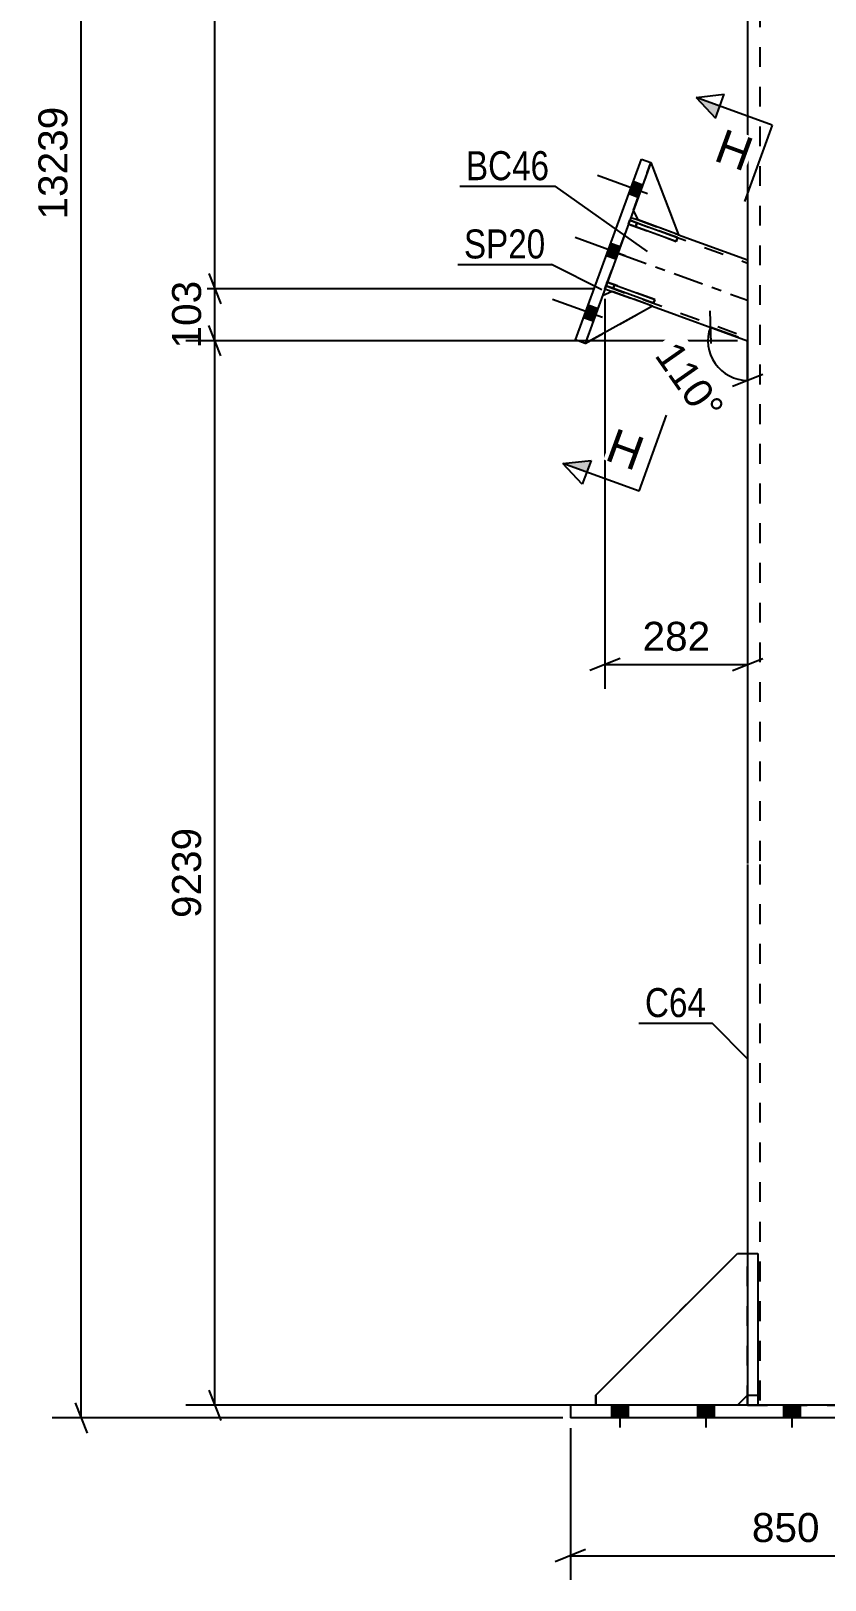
# Model space of a CAD drawing. Header units: millimetres. Extents: x 0 to 841, y 0 to 594.
# Drawn here: x 285.4 to 363.9, y 281.7 to 434.7 of the extents above; entities that cross this region are included whole.
import ezdxf

# ---------------------------------------------------------------- set-up
doc = ezdxf.new("R2010")
doc.units = ezdxf.units.MM
doc.linetypes.add('DXK_LINE_DOT2', pattern=[3.9198, 1.9599, -1.9599])
doc.linetypes.add('DXK_LINE_DOT3', pattern=[5.9187, 2.979, -0.9799, 0.9799, -0.9799])
doc.styles.add('Arial', font='ARIAL.TTF', dxfattribs={"height": 0.2})
doc.styles.add('Arial Narrow', font='ARIALN.TTF', dxfattribs={"height": 0.2})

# ---------------------------------------------------------------- blocks, each defined once
blk = doc.blocks.new('Part-284856622-5185 - 5065')
at = {"color": 7, "linetype": 'DXK_LINE_DOT2'}
for p, q in [((341.23, 299.94), (355.23, 313.94)), ((355.23, 313.94), (356.23, 313.94)), ((356.23, 313.94), (356.23, 299.94)), ((341.23, 298.94), (341.23, 299.94)), ((356.23, 299.94), (355.23, 298.94)), ((355.23, 298.94), (341.23, 298.94))]:
    blk.add_line(p, q, dxfattribs=at)
blk = doc.blocks.new('Bolt-284856622-5283 - 5065')
at = {"linetype": 'Continuous'}
for points in [[(342.81, 297.69), (344.46, 297.69), (344.46, 298.94), (342.81, 298.94)], [(342.81, 297.69), (344.46, 297.69), (344.46, 298.94), (342.81, 298.94)], [(342.81, 297.69), (344.46, 297.69), (344.46, 298.94), (342.81, 298.94)], [(342.81, 297.69), (344.46, 297.69), (344.46, 298.94), (342.81, 298.94)], [(342.81, 297.69), (344.46, 297.69), (344.46, 298.94), (342.81, 298.94)], [(342.81, 297.69), (344.46, 297.69), (344.46, 298.94), (342.81, 298.94)], [(342.81, 297.69), (344.46, 297.69), (344.46, 298.94), (342.81, 298.94)], [(342.81, 297.69), (344.46, 297.69), (344.46, 298.94), (342.81, 298.94)], [(351.31, 297.69), (352.96, 297.69), (352.96, 298.94), (351.31, 298.94)], [(351.31, 297.69), (352.96, 297.69), (352.96, 298.94), (351.31, 298.94)], [(351.31, 297.69), (352.96, 297.69), (352.96, 298.94), (351.31, 298.94)], [(351.31, 297.69), (352.96, 297.69), (352.96, 298.94), (351.31, 298.94)], [(351.31, 297.69), (352.96, 297.69), (352.96, 298.94), (351.31, 298.94)], [(351.31, 297.69), (352.96, 297.69), (352.96, 298.94), (351.31, 298.94)], [(351.31, 297.69), (352.96, 297.69), (352.96, 298.94), (351.31, 298.94)], [(351.31, 297.69), (352.96, 297.69), (352.96, 298.94), (351.31, 298.94)], [(359.81, 297.69), (361.46, 297.69), (361.46, 298.94), (359.81, 298.94)], [(359.81, 297.69), (361.46, 297.69), (361.46, 298.94), (359.81, 298.94)], [(359.81, 297.69), (361.46, 297.69), (361.46, 298.94), (359.81, 298.94)], [(359.81, 297.69), (361.46, 297.69), (361.46, 298.94), (359.81, 298.94)], [(372.91, 297.69), (374.56, 297.69), (374.56, 298.94), (372.91, 298.94)], [(372.91, 297.69), (374.56, 297.69), (374.56, 298.94), (372.91, 298.94)], [(372.91, 297.69), (374.56, 297.69), (374.56, 298.94), (372.91, 298.94)], [(372.91, 297.69), (374.56, 297.69), (374.56, 298.94), (372.91, 298.94)], [(387.91, 297.69), (389.56, 297.69), (389.56, 298.94), (387.91, 298.94)], [(387.91, 297.69), (389.56, 297.69), (389.56, 298.94), (387.91, 298.94)], [(387.91, 297.69), (389.56, 297.69), (389.56, 298.94), (387.91, 298.94)], [(387.91, 297.69), (389.56, 297.69), (389.56, 298.94), (387.91, 298.94)], [(401.01, 297.69), (402.66, 297.69), (402.66, 298.94), (401.01, 298.94)], [(401.01, 297.69), (402.66, 297.69), (402.66, 298.94), (401.01, 298.94)], [(401.01, 297.69), (402.66, 297.69), (402.66, 298.94), (401.01, 298.94)], [(401.01, 297.69), (402.66, 297.69), (402.66, 298.94), (401.01, 298.94)], [(409.51, 297.69), (411.16, 297.69), (411.16, 298.94), (409.51, 298.94)], [(409.51, 297.69), (411.16, 297.69), (411.16, 298.94), (409.51, 298.94)], [(409.51, 297.69), (411.16, 297.69), (411.16, 298.94), (409.51, 298.94)], [(409.51, 297.69), (411.16, 297.69), (411.16, 298.94), (409.51, 298.94)], [(409.51, 297.69), (411.16, 297.69), (411.16, 298.94), (409.51, 298.94)], [(409.51, 297.69), (411.16, 297.69), (411.16, 298.94), (409.51, 298.94)], [(409.51, 297.69), (411.16, 297.69), (411.16, 298.94), (409.51, 298.94)], [(409.51, 297.69), (411.16, 297.69), (411.16, 298.94), (409.51, 298.94)], [(418.01, 297.69), (419.66, 297.69), (419.66, 298.94), (418.01, 298.94)], [(418.01, 297.69), (419.66, 297.69), (419.66, 298.94), (418.01, 298.94)], [(418.01, 297.69), (419.66, 297.69), (419.66, 298.94), (418.01, 298.94)], [(418.01, 297.69), (419.66, 297.69), (419.66, 298.94), (418.01, 298.94)], [(418.01, 297.69), (419.66, 297.69), (419.66, 298.94), (418.01, 298.94)], [(418.01, 297.69), (419.66, 297.69), (419.66, 298.94), (418.01, 298.94)], [(418.01, 297.69), (419.66, 297.69), (419.66, 298.94), (418.01, 298.94)], [(418.01, 297.69), (419.66, 297.69), (419.66, 298.94), (418.01, 298.94)]]:
    blk.add_hatch(color=1, dxfattribs=at).paths.add_polyline_path(points)
at = {"color": 1, "linetype": 'Continuous'}
for p, q in [((342.81, 297.69), (342.81, 298.94)), ((342.81, 297.69), (342.81, 298.94)), ((342.81, 297.69), (342.81, 298.94)), ((342.81, 297.69), (342.81, 298.94)), ((342.81, 297.69), (342.81, 298.94)), ((342.81, 297.69), (342.81, 298.94)), ((342.81, 297.69), (342.81, 298.94)), ((342.81, 297.69), (342.81, 298.94)), ((343.63, 296.74), (343.63, 298.94)), ((343.63, 296.74), (343.63, 298.94)), ((343.63, 296.74), (343.63, 298.94)), ((343.63, 296.74), (343.63, 298.94)), ((343.63, 296.74), (343.63, 298.94)), ((343.63, 296.74), (343.63, 298.94)), ((343.63, 296.74), (343.63, 298.94)), ((343.63, 296.74), (343.63, 298.94)), ((344.46, 297.69), (344.46, 298.94)), ((344.46, 297.69), (344.46, 298.94)), ((344.46, 297.69), (344.46, 298.94)), ((344.46, 297.69), (344.46, 298.94)), ((344.46, 297.69), (344.46, 298.94)), ((344.46, 297.69), (344.46, 298.94)), ((344.46, 297.69), (344.46, 298.94)), ((344.46, 297.69), (344.46, 298.94)), ((351.31, 297.69), (351.31, 298.94)), ((351.31, 297.69), (351.31, 298.94)), ((351.31, 297.69), (351.31, 298.94)), ((351.31, 297.69), (351.31, 298.94)), ((351.31, 297.69), (351.31, 298.94)), ((351.31, 297.69), (351.31, 298.94)), ((351.31, 297.69), (351.31, 298.94)), ((351.31, 297.69), (351.31, 298.94)), ((352.13, 296.74), (352.13, 298.94)), ((352.13, 296.74), (352.13, 298.94)), ((352.13, 296.74), (352.13, 298.94)), ((352.13, 296.74), (352.13, 298.94)), ((352.13, 296.74), (352.13, 298.94)), ((352.13, 296.74), (352.13, 298.94)), ((352.13, 296.74), (352.13, 298.94)), ((352.13, 296.74), (352.13, 298.94)), ((352.96, 297.69), (352.96, 298.94)), ((352.96, 297.69), (352.96, 298.94)), ((352.96, 297.69), (352.96, 298.94)), ((352.96, 297.69), (352.96, 298.94)), ((352.96, 297.69), (352.96, 298.94)), ((352.96, 297.69), (352.96, 298.94)), ((352.96, 297.69), (352.96, 298.94)), ((352.96, 297.69), (352.96, 298.94)), ((359.81, 297.69), (359.81, 298.94)), ((359.81, 297.69), (359.81, 298.94)), ((359.81, 297.69), (359.81, 298.94)), ((359.81, 297.69), (359.81, 298.94)), ((360.63, 296.74), (360.63, 298.94)), ((360.63, 296.74), (360.63, 298.94)), ((360.63, 296.74), (360.63, 298.94)), ((360.63, 296.74), (360.63, 298.94)), ((361.46, 297.69), (361.46, 298.94)), ((361.46, 297.69), (361.46, 298.94)), ((361.46, 297.69), (361.46, 298.94)), ((361.46, 297.69), (361.46, 298.94)), ((372.91, 297.69), (372.91, 298.94)), ((372.91, 297.69), (372.91, 298.94)), ((372.91, 297.69), (372.91, 298.94)), ((372.91, 297.69), (372.91, 298.94)), ((373.73, 296.74), (373.73, 298.94)), ((373.73, 296.74), (373.73, 298.94)), ((373.73, 296.74), (373.73, 298.94)), ((373.73, 296.74), (373.73, 298.94)), ((374.56, 297.69), (374.56, 298.94)), ((374.56, 297.69), (374.56, 298.94)), ((374.56, 297.69), (374.56, 298.94)), ((374.56, 297.69), (374.56, 298.94)), ((387.91, 297.69), (387.91, 298.94)), ((387.91, 297.69), (387.91, 298.94)), ((387.91, 297.69), (387.91, 298.94)), ((387.91, 297.69), (387.91, 298.94)), ((388.73, 296.74), (388.73, 298.94)), ((388.73, 296.74), (388.73, 298.94)), ((388.73, 296.74), (388.73, 298.94)), ((388.73, 296.74), (388.73, 298.94)), ((389.56, 297.69), (389.56, 298.94)), ((389.56, 297.69), (389.56, 298.94)), ((389.56, 297.69), (389.56, 298.94)), ((389.56, 297.69), (389.56, 298.94)), ((401.01, 297.69), (401.01, 298.94)), ((401.01, 297.69), (401.01, 298.94)), ((401.01, 297.69), (401.01, 298.94)), ((401.01, 297.69), (401.01, 298.94)), ((401.83, 296.74), (401.83, 298.94)), ((401.83, 296.74), (401.83, 298.94)), ((401.83, 296.74), (401.83, 298.94)), ((401.83, 296.74), (401.83, 298.94)), ((402.66, 297.69), (402.66, 298.94)), ((402.66, 297.69), (402.66, 298.94)), ((402.66, 297.69), (402.66, 298.94)), ((402.66, 297.69), (402.66, 298.94)), ((409.51, 297.69), (409.51, 298.94)), ((409.51, 297.69), (409.51, 298.94)), ((409.51, 297.69), (409.51, 298.94)), ((409.51, 297.69), (409.51, 298.94)), ((409.51, 297.69), (409.51, 298.94)), ((409.51, 297.69), (409.51, 298.94)), ((409.51, 297.69), (409.51, 298.94)), ((409.51, 297.69), (409.51, 298.94)), ((410.33, 296.74), (410.33, 298.94)), ((410.33, 296.74), (410.33, 298.94)), ((410.33, 296.74), (410.33, 298.94)), ((410.33, 296.74), (410.33, 298.94)), ((410.33, 296.74), (410.33, 298.94)), ((410.33, 296.74), (410.33, 298.94)), ((410.33, 296.74), (410.33, 298.94)), ((410.33, 296.74), (410.33, 298.94)), ((411.16, 297.69), (411.16, 298.94)), ((411.16, 297.69), (411.16, 298.94)), ((411.16, 297.69), (411.16, 298.94)), ((411.16, 297.69), (411.16, 298.94)), ((411.16, 297.69), (411.16, 298.94)), ((411.16, 297.69), (411.16, 298.94)), ((411.16, 297.69), (411.16, 298.94)), ((411.16, 297.69), (411.16, 298.94)), ((418.01, 297.69), (418.01, 298.94)), ((418.01, 297.69), (418.01, 298.94)), ((418.01, 297.69), (418.01, 298.94)), ((418.01, 297.69), (418.01, 298.94)), ((418.01, 297.69), (418.01, 298.94)), ((418.01, 297.69), (418.01, 298.94)), ((418.01, 297.69), (418.01, 298.94)), ((418.01, 297.69), (418.01, 298.94)), ((418.83, 296.74), (418.83, 298.94)), ((418.83, 296.74), (418.83, 298.94)), ((418.83, 296.74), (418.83, 298.94)), ((418.83, 296.74), (418.83, 298.94)), ((418.83, 296.74), (418.83, 298.94)), ((418.83, 296.74), (418.83, 298.94)), ((418.83, 296.74), (418.83, 298.94)), ((418.83, 296.74), (418.83, 298.94)), ((419.66, 297.69), (419.66, 298.94)), ((419.66, 297.69), (419.66, 298.94)), ((419.66, 297.69), (419.66, 298.94)), ((419.66, 297.69), (419.66, 298.94)), ((419.66, 297.69), (419.66, 298.94)), ((419.66, 297.69), (419.66, 298.94)), ((419.66, 297.69), (419.66, 298.94)), ((419.66, 297.69), (419.66, 298.94))]:
    blk.add_line(p, q, dxfattribs=at)
blk = doc.blocks.new('Part-284856622-5111 - 5065')
at = {"color": 2, "linetype": 'Continuous'}
for p, q in [((356.23, 460.52), (356.23, 352.44)), ((356.23, 352.34), (356.23, 313.94))]:
    blk.add_line(p, q, dxfattribs=at)
at = {"color": 7, "linetype": 'DXK_LINE_DOT2'}
for p, q in [((357.43, 460.52), (357.43, 352.44)), ((357.43, 352.34), (357.43, 298.94)), ((356.23, 313.94), (356.23, 298.94)), ((356.23, 298.94), (406.23, 298.94))]:
    blk.add_line(p, q, dxfattribs=at)
blk = doc.blocks.new('Part-284856622-5120 - 5065')
at = {"color": 7, "linetype": 'DXK_LINE_DOT2'}
for p, q in [((342.14, 409.21), (344.7, 416.25)), ((344.6, 415.97), (356.23, 411.74)), ((345.41, 416), (349.4, 414.54)), ((356.23, 412.06), (356.23, 404.08)), ((342.24, 409.49), (356.23, 404.4)), ((342.84, 408.95), (346.83, 407.5))]:
    blk.add_line(p, q, dxfattribs=at)
at = {"color": 2, "linetype": 'Continuous'}
for p, q in [((344.7, 416.25), (345.41, 416)), ((349.4, 414.54), (356.23, 412.06)), ((342.14, 409.21), (342.84, 408.95)), ((346.83, 407.5), (356.23, 404.08))]:
    blk.add_line(p, q, dxfattribs=at)
at = {"color": 7, "linetype": 'DXK_LINE_DOT3'}
blk.add_line((343.42, 412.73), (356.23, 408.07), dxfattribs=at)
blk = doc.blocks.new('Part-284856622-5150 - 5065')
at = {"color": 2, "linetype": 'Continuous'}
for p, q in [((339.23, 404.15), (345.73, 422)), ((346.67, 421.66), (340.17, 403.8)), ((345.73, 422), (346.67, 421.66)), ((340.17, 403.8), (339.23, 404.15))]:
    blk.add_line(p, q, dxfattribs=at)
blk = doc.blocks.new('Part-284856622-5186 - 5065')
at = {"color": 2, "linetype": 'Continuous'}
for p, q in [((356.23, 313.94), (356.23, 298.94)), ((356.23, 313.94), (357.23, 313.94)), ((357.23, 313.94), (357.23, 298.94)), ((356.23, 299.94), (357.23, 299.94))]:
    blk.add_line(p, q, dxfattribs=at)
at = {"color": 7, "linetype": 'DXK_LINE_DOT2'}
blk.add_line((356.23, 298.94), (357.23, 298.94), dxfattribs=at)
blk = doc.blocks.new('Part-284856622-5189 - 5065')
at = {"color": 2, "linetype": 'Continuous'}
for p, q in [((341.23, 299.94), (355.23, 313.94)), ((355.23, 313.94), (356.23, 313.94)), ((341.23, 299.94), (341.23, 298.94)), ((356.23, 299.94), (355.23, 298.94))]:
    blk.add_line(p, q, dxfattribs=at)
at = {"color": 7, "linetype": 'DXK_LINE_DOT2'}
for p, q in [((356.23, 313.94), (356.23, 299.94)), ((355.23, 298.94), (341.23, 298.94))]:
    blk.add_line(p, q, dxfattribs=at)
blk = doc.blocks.new('Part-284856622-5190 - 5065')
at = {"color": 7, "linetype": 'DXK_LINE_DOT2'}
for p, q in [((356.23, 298.94), (356.23, 313.94)), ((356.23, 313.94), (357.23, 313.94)), ((357.23, 313.94), (357.23, 298.94)), ((356.23, 299.94), (357.23, 299.94)), ((357.23, 298.94), (356.23, 298.94))]:
    blk.add_line(p, q, dxfattribs=at)
blk = doc.blocks.new('Bolt-284856622-5213 - 5065')
at = {"linetype": 'Continuous'}
for points in [[(345.42, 418.23), (345.86, 419.45), (344.92, 419.79), (344.48, 418.57)], [(345.42, 418.23), (345.86, 419.45), (344.92, 419.79), (344.48, 418.57)], [(345.42, 418.23), (345.86, 419.45), (344.92, 419.79), (344.48, 418.57)], [(343.2, 412.12), (343.64, 413.34), (342.7, 413.68), (342.26, 412.46)], [(343.2, 412.12), (343.64, 413.34), (342.7, 413.68), (342.26, 412.46)], [(340.97, 406.01), (341.42, 407.23), (340.48, 407.58), (340.03, 406.35)], [(340.97, 406.01), (341.42, 407.23), (340.48, 407.58), (340.03, 406.35)], [(340.97, 406.01), (341.42, 407.23), (340.48, 407.58), (340.03, 406.35)]]:
    blk.add_hatch(color=1, dxfattribs=at).paths.add_polyline_path(points)
at = {"color": 1, "linetype": 'Continuous'}
for p, q in [((346.35, 418.58), (341.41, 420.38)), ((346.35, 418.58), (341.41, 420.38)), ((346.35, 418.58), (341.41, 420.38)), ((345.86, 419.45), (344.92, 419.79)), ((345.86, 419.45), (344.92, 419.79)), ((345.86, 419.45), (344.92, 419.79)), ((345.42, 418.23), (344.48, 418.57)), ((345.42, 418.23), (344.48, 418.57)), ((345.42, 418.23), (344.48, 418.57)), ((344.12, 412.47), (339.19, 414.27)), ((344.12, 412.47), (339.19, 414.27)), ((343.64, 413.34), (342.7, 413.68)), ((343.64, 413.34), (342.7, 413.68)), ((343.2, 412.12), (342.26, 412.46)), ((343.2, 412.12), (342.26, 412.46)), ((341.9, 406.37), (336.97, 408.16)), ((341.9, 406.37), (336.97, 408.16)), ((341.9, 406.37), (336.97, 408.16)), ((341.42, 407.23), (340.48, 407.58)), ((341.42, 407.23), (340.48, 407.58)), ((341.42, 407.23), (340.48, 407.58)), ((340.97, 406.01), (340.03, 406.35)), ((340.97, 406.01), (340.03, 406.35)), ((340.97, 406.01), (340.03, 406.35))]:
    blk.add_line(p, q, dxfattribs=at)
blk = doc.blocks.new('Part-284856622-5237 - 5065')
at = {"color": 2, "linetype": 'Continuous'}
for p, q in [((423.73, 298.94), (338.73, 298.94)), ((338.73, 298.94), (338.73, 297.69)), ((423.73, 298.94), (423.73, 297.69)), ((423.73, 297.69), (338.73, 297.69))]:
    blk.add_line(p, q, dxfattribs=at)
blk = doc.blocks.new('Part-284856622-5279 - 5065')
at = {"color": 7, "linetype": 'DXK_LINE_DOT2'}
for p, q in [((342.37, 409.86), (342.24, 409.49)), ((342.24, 409.49), (346.94, 407.78)), ((347.07, 408.15), (342.37, 409.86)), ((343.08, 409.61), (342.94, 409.23)), ((346.94, 407.78), (347.07, 408.15))]:
    blk.add_line(p, q, dxfattribs=at)
blk = doc.blocks.new('Part-284856622-5280 - 5065')
at = {"color": 7, "linetype": 'DXK_LINE_DOT2'}
for p, q in [((344.6, 415.97), (344.46, 415.6)), ((344.46, 415.6), (349.16, 413.89)), ((349.3, 414.26), (344.6, 415.97)), ((345.3, 415.72), (345.17, 415.34)), ((349.16, 413.89), (349.3, 414.26))]:
    blk.add_line(p, q, dxfattribs=at)
blk = doc.blocks.new('Part-284856622-5281 - 5065')
at = {"color": 2, "linetype": 'Continuous'}
for p, q in [((342.24, 409.49), (342.37, 409.86)), ((346.94, 407.78), (342.24, 409.49)), ((342.37, 409.86), (347.07, 408.15)), ((347.07, 408.15), (346.94, 407.78))]:
    blk.add_line(p, q, dxfattribs=at)
at = {"color": 7, "linetype": 'DXK_LINE_DOT2'}
blk.add_line((342.94, 409.23), (343.08, 409.61), dxfattribs=at)
blk = doc.blocks.new('Part-284856622-5282 - 5065')
at = {"color": 2, "linetype": 'Continuous'}
for p, q in [((344.46, 415.6), (344.6, 415.97)), ((349.16, 413.89), (344.46, 415.6)), ((344.6, 415.97), (349.3, 414.26)), ((349.3, 414.26), (349.16, 413.89))]:
    blk.add_line(p, q, dxfattribs=at)
at = {"color": 7, "linetype": 'DXK_LINE_DOT2'}
blk.add_line((345.17, 415.34), (345.3, 415.72), dxfattribs=at)
blk = doc.blocks.new('Part-284856622-5287 - 5065')
at = {"color": 7, "linetype": 'DXK_LINE_DOT2'}
blk.add_line((341.88, 408.5), (340.17, 403.8), dxfattribs=at)
at = {"color": 2, "linetype": 'Continuous'}
for p, q in [((342.84, 408.95), (341.88, 408.5)), ((346.83, 407.5), (342.84, 408.95)), ((346.83, 407.5), (340.17, 403.8))]:
    blk.add_line(p, q, dxfattribs=at)
blk = doc.blocks.new('Part-284856622-5288 - 5065')
at = {"color": 7, "linetype": 'DXK_LINE_DOT2'}
for p, q in [((341.88, 408.5), (340.17, 403.8)), ((342.84, 408.95), (341.88, 408.5)), ((346.83, 407.5), (342.84, 408.95)), ((340.17, 403.8), (346.83, 407.5))]:
    blk.add_line(p, q, dxfattribs=at)
blk = doc.blocks.new('Part-284856622-5289 - 5065')
at = {"color": 7, "linetype": 'DXK_LINE_DOT2'}
blk.add_line((346.67, 421.66), (344.96, 416.96), dxfattribs=at)
at = {"color": 2, "linetype": 'Continuous'}
for p, q in [((346.67, 421.66), (349.4, 414.54)), ((345.41, 416), (344.96, 416.96)), ((349.4, 414.54), (345.41, 416))]:
    blk.add_line(p, q, dxfattribs=at)
blk = doc.blocks.new('Part-284856622-5290 - 5065')
at = {"color": 7, "linetype": 'DXK_LINE_DOT2'}
for p, q in [((344.96, 416.96), (346.67, 421.66)), ((346.67, 421.66), (349.4, 414.54)), ((345.41, 416), (344.96, 416.96)), ((349.4, 414.54), (345.41, 416))]:
    blk.add_line(p, q, dxfattribs=at)
blk = doc.blocks.new('StraightDimension-284856622-5401 - 5065')
at = {"color": 7, "linetype": 'Continuous'}
for p, q in [((290.4, 297.69), (290.4, 545.53)), ((289.8, 299.19), (291, 296.19)), ((337.98, 297.69), (287.55, 297.69))]:
    blk.add_line(p, q, dxfattribs=at)
at = {"color": 0}
blk.add_wipeout([(289.65, 427.77), (285.45, 427.77), (285.45, 415.45), (289.65, 415.45)], dxfattribs=at)
at = {"color": 3, "style": 'Arial'}
blk.add_text('13239', height=2.865, rotation=90.0002, dxfattribs=at).set_placement((289.05, 416.05))
blk = doc.blocks.new('StraightDimension-284856622-5446 - 5065')
at = {"color": 7, "linetype": 'Continuous'}
for p, q in [((381.23, 297.94), (381.23, 281.69)), ((338.73, 296.69), (338.73, 281.69)), ((340.23, 284.69), (337.23, 283.49)), ((379.73, 283.49), (382.73, 284.69)), ((338.73, 284.09), (381.23, 284.09))]:
    blk.add_line(p, q, dxfattribs=at)
at = {"color": 0}
blk.add_wipeout([(363.92, 284.84), (363.92, 289.04), (356.05, 289.04), (356.05, 284.84)], dxfattribs=at)
at = {"color": 3, "style": 'Arial'}
blk.add_text('850', height=2.865, dxfattribs=at).set_placement((356.65, 285.44))
blk = doc.blocks.new('StraightDimension-284856622-12463 - 5065')
at = {"color": 7, "linetype": 'Continuous'}
for p, q in [((342.14, 408.21), (342.14, 369.7)), ((356.23, 403.4), (356.23, 369.7)), ((343.64, 372.7), (340.64, 371.5)), ((342.14, 372.1), (356.23, 372.1)), ((354.73, 371.5), (357.73, 372.7))]:
    blk.add_line(p, q, dxfattribs=at)
at = {"color": 0}
blk.add_wipeout([(353.12, 372.85), (353.12, 377.05), (345.25, 377.05), (345.25, 372.85)], dxfattribs=at)
at = {"color": 3, "style": 'Arial'}
blk.add_text('282', height=2.865, dxfattribs=at).set_placement((345.85, 373.45))
blk = doc.blocks.new('StraightDimension-284856622-12721 - 5065')
at = {"color": 7, "linetype": 'Continuous'}
for p, q in [((304.2, 511.53), (303, 514.53)), ((355.23, 513.03), (300.75, 513.03)), ((303.6, 409.21), (303.6, 513.03)), ((303, 410.71), (304.2, 407.71)), ((341.14, 409.21), (300.75, 409.21))]:
    blk.add_line(p, q, dxfattribs=at)
at = {"color": 0}
blk.add_wipeout([(302.85, 466.17), (298.65, 466.17), (298.65, 456.07), (302.85, 456.07)], dxfattribs=at)
at = {"color": 3, "style": 'Arial'}
blk.add_text('3223', height=2.865, rotation=90.0002, dxfattribs=at).set_placement((302.25, 456.67))
blk = doc.blocks.new('StraightDimension-284856622-12722 - 5065')
at = {"color": 7, "linetype": 'Continuous'}
for p, q in [((303, 410.71), (304.2, 407.71)), ((341.14, 409.21), (300.75, 409.21)), ((303.6, 404.08), (303.6, 409.21)), ((304.2, 402.58), (303, 405.58)), ((355.23, 404.08), (300.75, 404.08))]:
    blk.add_line(p, q, dxfattribs=at)
at = {"color": 0}
blk.add_wipeout([(302.85, 410.58), (298.65, 410.58), (298.65, 402.71), (302.85, 402.71)], dxfattribs=at)
at = {"color": 3, "style": 'Arial'}
blk.add_text('103', height=2.865, rotation=90.0002, dxfattribs=at).set_placement((302.25, 403.31))
blk = doc.blocks.new('StraightDimension-284856622-12723 - 5065')
at = {"color": 7, "linetype": 'Continuous'}
for p, q in [((304.2, 402.58), (303, 405.58)), ((355.23, 404.08), (300.75, 404.08)), ((303.6, 298.94), (303.6, 404.08)), ((303, 300.44), (304.2, 297.44)), ((355.23, 298.94), (300.75, 298.94))]:
    blk.add_line(p, q, dxfattribs=at)
at = {"color": 0}
blk.add_wipeout([(302.85, 356.55), (298.65, 356.55), (298.65, 346.46), (302.85, 346.46)], dxfattribs=at)
at = {"color": 3, "style": 'Arial'}
blk.add_text('9239', height=2.865, rotation=90.0002, dxfattribs=at).set_placement((302.25, 347.06))
blk = doc.blocks.new('AngleDimension-284856622-12818 - 5065')
at = {"color": 7, "linetype": 'Continuous'}
for p, q in [((352.49, 407.03), (352.6, 403.8)), ((355.29, 404.42), (352.54, 405.42)), ((352.54, 405.42), (356.23, 404.08)), ((356.23, 400.15), (356.23, 404.08)), ((357.73, 400.75), (354.73, 399.55))]:
    blk.add_line(p, q, dxfattribs=at)
blk.add_arc((356.23, 404.08), 3.92, 160, 270, dxfattribs=at)
at = {"color": 0}
blk.add_wipeout([(351.56, 395.02), (355, 397.43), (349.56, 405.19), (346.12, 402.78)], dxfattribs=at)
at = {"color": 3, "style": 'Arial'}
blk.add_text('110°', height=2.865, rotation=-54.9982, dxfattribs=at).set_placement((346.96, 402.63))
blk = doc.blocks.new('Mark-284856622-5107 - 5065')
at = {"color": 0}
blk.add_wipeout([(352.12, 337.28), (352.12, 340.28), (346.09, 340.28), (346.09, 337.28)], dxfattribs=at)
blk.add_wipeout([(352.12, 337.28), (352.12, 340.28), (346.09, 340.28), (346.09, 337.28)], dxfattribs=at)
at = {"color": 30, "linetype": 'Continuous'}
for p in [(345.49, 336.68), (356.26, 333.14)]:
    blk.add_line(p, (352.72, 336.68), dxfattribs=at)
at = {"color": 3, "style": 'Arial Narrow'}
blk.add_text('C64', height=2.863, dxfattribs=at).set_placement((346.09, 337.28))
blk = doc.blocks.new('Mark-284856622-5116 - 5065')
at = {"color": 0}
blk.add_wipeout([(336.63, 419.93), (336.63, 422.93), (328.41, 422.93), (328.41, 419.93)], dxfattribs=at)
blk.add_wipeout([(336.63, 419.93), (336.63, 422.93), (328.41, 422.93), (328.41, 419.93)], dxfattribs=at)
at = {"color": 30, "linetype": 'Continuous'}
for p in [(327.81, 419.33), (346.33, 412.87)]:
    blk.add_line(p, (337.23, 419.33), dxfattribs=at)
at = {"color": 3, "style": 'Arial Narrow'}
blk.add_text('BC46', height=2.863, dxfattribs=at).set_placement((328.41, 419.93))
blk = doc.blocks.new('Mark-284856622-5146 - 5065')
at = {"color": 0}
blk.add_wipeout([(336.25, 412.2), (336.25, 415.2), (328.21, 415.2), (328.21, 412.2)], dxfattribs=at)
blk.add_wipeout([(336.25, 412.2), (336.25, 415.2), (328.21, 415.2), (328.21, 412.2)], dxfattribs=at)
at = {"color": 30, "linetype": 'Continuous'}
for p in [(327.61, 411.6), (341.82, 409.1)]:
    blk.add_line(p, (336.85, 411.6), dxfattribs=at)
at = {"color": 3, "style": 'Arial Narrow'}
blk.add_text('SP20', height=2.863, dxfattribs=at).set_placement((328.21, 412.2))
blk = doc.blocks.new('SectionMark-284856622-5697 - 5065')
at = {"linetype": 'Continuous'}
for points in [[(353.49, 427.24), (353.06, 426.06), (351.14, 428.09)], [(340.76, 392.26), (340.33, 391.09), (337.98, 391.94)]]:
    blk.add_hatch(color=6, dxfattribs=at).paths.add_polyline_path(points)
at = {"color": 6, "linetype": 'Continuous'}
for p, q in [((351.14, 428.09), (353.92, 428.41)), ((353.06, 426.06), (353.92, 428.41)), ((351.14, 428.09), (353.06, 426.06)), ((337.98, 391.94), (340.76, 392.26)), ((339.9, 389.91), (337.98, 391.94)), ((340.76, 392.26), (339.9, 389.91))]:
    blk.add_line(p, q, dxfattribs=at)
at = {"color": 0, "linetype": 'Continuous'}
for points in [[(355.92, 420.77), (357.12, 424.06), (353.95, 425.21), (352.75, 421.92)], [(345.16, 391.19), (346.35, 394.48), (343.19, 395.63), (341.99, 392.35)]]:
    blk.add_wipeout(points, dxfattribs=at)
at = {"color": 6, "linetype": 'Continuous'}
for p, q in [((358.66, 425.36), (351.14, 428.09)), ((358.66, 425.36), (355.92, 417.84)), ((345.5, 389.21), (348.23, 396.72)), ((345.5, 389.21), (337.98, 391.94))]:
    blk.add_line(p, q, dxfattribs=at)
at = {"color": 3, "linetype": 'Continuous', "style": 'Arial'}
for p in [(352.75, 421.92), (341.99, 392.35)]:
    blk.add_text('H', height=3.34, rotation=-20.002, dxfattribs=at).set_placement(p)

msp = doc.modelspace()

# ---------------------------------------------------------------- block references
for name in ['Part-284856622-5111 - 5065', 'Part-284856622-5150 - 5065', 'Part-284856622-5289 - 5065', 'Part-284856622-5290 - 5065', 'Bolt-284856622-5213 - 5065', 'Part-284856622-5120 - 5065', 'Part-284856622-5280 - 5065', 'Part-284856622-5282 - 5065', 'Part-284856622-5287 - 5065', 'Part-284856622-5288 - 5065', 'Part-284856622-5279 - 5065', 'Part-284856622-5281 - 5065', 'Part-284856622-5185 - 5065', 'Part-284856622-5189 - 5065', 'Part-284856622-5186 - 5065', 'Part-284856622-5190 - 5065', 'Part-284856622-5237 - 5065', 'Bolt-284856622-5283 - 5065']:
    msp.add_blockref(name, (0, 0))

# ---------------------------------------------------------------- next in the draw order: block references
msp.add_blockref('StraightDimension-284856622-5401 - 5065', (0, 0))

# ---------------------------------------------------------------- next in the draw order: block references
for name in ['StraightDimension-284856622-12463 - 5065', 'StraightDimension-284856622-5446 - 5065']:
    msp.add_blockref(name, (0, 0))

# ---------------------------------------------------------------- next in the draw order: block references
msp.add_blockref('StraightDimension-284856622-12721 - 5065', (0, 0))

# ---------------------------------------------------------------- next in the draw order: block references
for name in ['Mark-284856622-5116 - 5065', 'StraightDimension-284856622-12722 - 5065']:
    msp.add_blockref(name, (0, 0))

# ---------------------------------------------------------------- next in the draw order: block references
for name in ['Mark-284856622-5146 - 5065', 'StraightDimension-284856622-12723 - 5065']:
    msp.add_blockref(name, (0, 0))

# ---------------------------------------------------------------- next in the draw order: block references
for name in ['AngleDimension-284856622-12818 - 5065', 'Mark-284856622-5107 - 5065']:
    msp.add_blockref(name, (0, 0))

# ---------------------------------------------------------------- next in the draw order: block references
msp.add_blockref('SectionMark-284856622-5697 - 5065', (0, 0))

doc.saveas('drawing.dxf')
